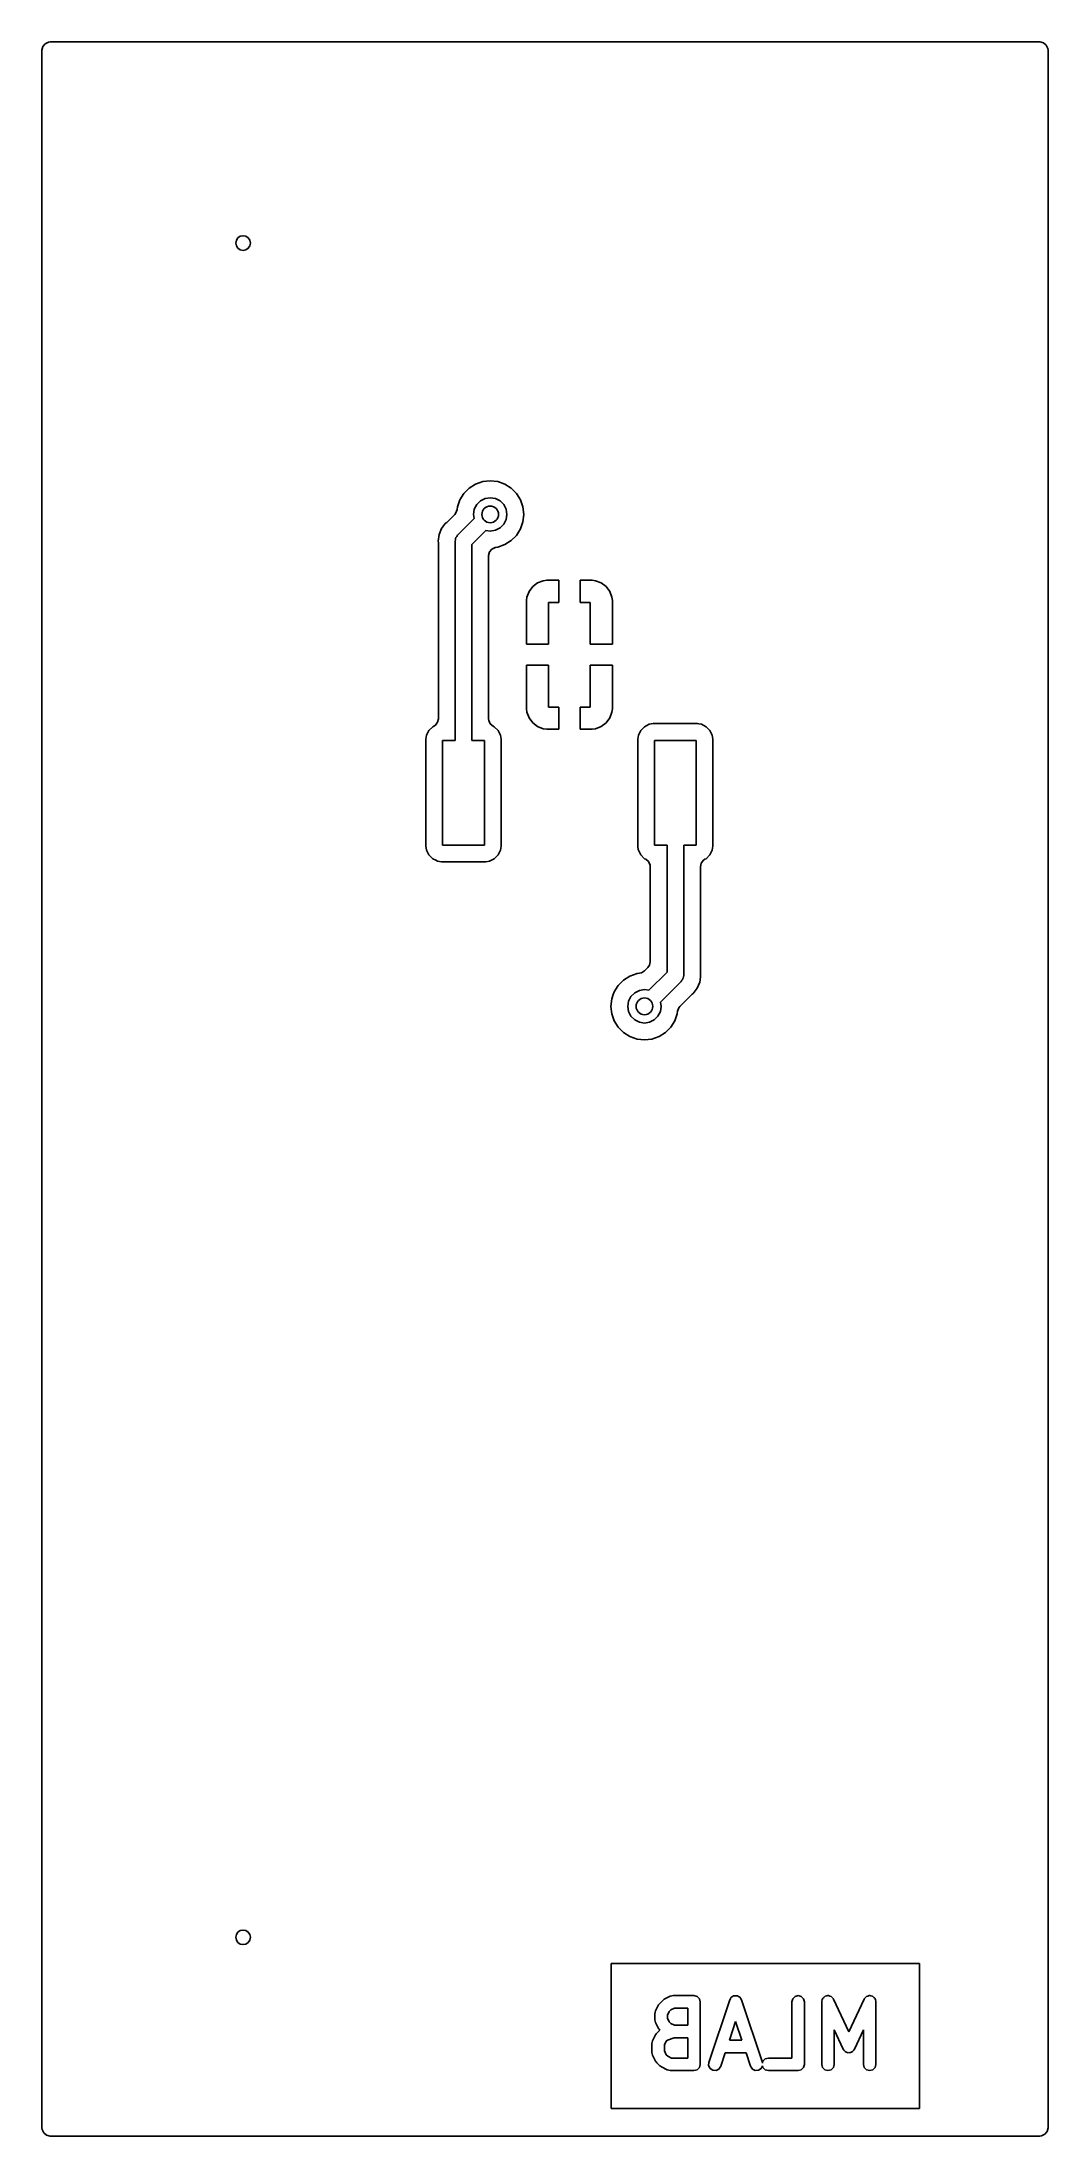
# Model space of a CAD drawing. Extents: x -0.19 to 0.76, y -1.79 to 0.19.
import ezdxf

# ---------------------------------------------------------------- set-up
doc = ezdxf.new("R2010")
doc.units = 0
doc.header["$MEASUREMENT"] = 0
doc.layers.add('BLACK', color=7, linetype='CONTINUOUS')

msp = doc.modelspace()

# ---------------------------------------------------------------- linework, layer by layer
at = {"layer": 'BLACK', "linetype": 'CONTINUOUS'}
for p, q in [((-0.18998, 0.182146), (-0.189204, 0.185545)), ((-0.18998, -0.5697), (-0.18998, 0.182146)), ((-0.189204, 0.185545), (-0.18703, 0.188271)), ((-0.18703, 0.188271), (-0.183889, 0.189784)), ((-0.183889, 0.189784), (-0.182146, 0.18998)), ((-0.182146, 0.18998), (0.752146, 0.18998)), ((0.752146, 0.18998), (0.755545, 0.189204)), ((0.755545, 0.189204), (0.758271, 0.18703)), ((0.758271, 0.18703), (0.759784, 0.183889)), ((0.759784, 0.183889), (0.75998, 0.182146)), ((0.75998, 0.182146), (0.75998, -1.77992)), ((0.208465, -0.23648), (0.204686, -0.242493)), ((0.213486, -0.231458), (0.208465, -0.23648)), ((0.2195, -0.22768), (0.213486, -0.231458)), ((0.226203, -0.225334), (0.2195, -0.22768)), ((0.2195, -0.22768), (0.2195, -0.22768)), ((0.233261, -0.224539), (0.226203, -0.225334)), ((0.226203, -0.225334), (0.226203, -0.225334)), ((0.226203, -0.225334), (0.226203, -0.225334)), ((0.240318, -0.225334), (0.233261, -0.224539)), ((0.247021, -0.22768), (0.240318, -0.225334)), ((0.240318, -0.225334), (0.240318, -0.225334)), ((0.240318, -0.225334), (0.240318, -0.225334)), ((0.253035, -0.231458), (0.247021, -0.22768)), ((0.247021, -0.22768), (0.247021, -0.22768)), ((0.247021, -0.22768), (0.247021, -0.22768)), ((0.258056, -0.23648), (0.253035, -0.231458)), ((0.253035, -0.231458), (0.253035, -0.231458)), ((0.253035, -0.231458), (0.253035, -0.231458)), ((0.258057, -0.23648), (0.258056, -0.23648)), ((0.258056, -0.23648), (0.258056, -0.23648)), ((0.261835, -0.242493), (0.258057, -0.23648)), ((0.199825, -0.256255), (0.192624, -0.263456)), ((0.200919, -0.254883), (0.199825, -0.256255)), ((0.202071, -0.251592), (0.200919, -0.254883)), ((0.202341, -0.249197), (0.202071, -0.251592)), ((0.204686, -0.242493), (0.202341, -0.249197)), ((0.202341, -0.249197), (0.202341, -0.249197)), ((0.204686, -0.242493), (0.204686, -0.242493)), ((0.217513, -0.256254), (0.218283, -0.251388)), ((0.218143, -0.260236), (0.217513, -0.256254)), ((0.218283, -0.251388), (0.22052, -0.246998)), ((0.22052, -0.246998), (0.224004, -0.243514)), ((0.224004, -0.243514), (0.228394, -0.241277)), ((0.228394, -0.241277), (0.233261, -0.240506)), ((0.233261, -0.240506), (0.238127, -0.241277)), ((0.238127, -0.241277), (0.242517, -0.243514)), ((0.242517, -0.243514), (0.246001, -0.246998)), ((0.246001, -0.246998), (0.248238, -0.251388)), ((0.248238, -0.251388), (0.249009, -0.256254)), ((0.249009, -0.256254), (0.248238, -0.261121)), ((0.264181, -0.249197), (0.261835, -0.242493)), ((0.264976, -0.256254), (0.264181, -0.249197)), ((0.264181, -0.263311), (0.264976, -0.256254)), ((0.185031, -0.275279), (0.184218, -0.281451)), ((0.187413, -0.269528), (0.185031, -0.275279)), ((0.185031, -0.275279), (0.185031, -0.275279)), ((0.190251, -0.265829), (0.187413, -0.269528)), ((0.187413, -0.269528), (0.187413, -0.269528)), ((0.191202, -0.264589), (0.190251, -0.265829)), ((0.192239, -0.263794), (0.191202, -0.264589)), ((0.192624, -0.263456), (0.192239, -0.263794)), ((0.201793, -0.277002), (0.202496, -0.275883)), ((0.202496, -0.275883), (0.218143, -0.260236)), ((0.229279, -0.271371), (0.215938, -0.284712)), ((0.233261, -0.272002), (0.229279, -0.271371)), ((0.238127, -0.271231), (0.233261, -0.272002)), ((0.242517, -0.268995), (0.238127, -0.271231)), ((0.246001, -0.265511), (0.242517, -0.268995)), ((0.248238, -0.261121), (0.246001, -0.265511)), ((0.253035, -0.28105), (0.258057, -0.276028)), ((0.258057, -0.276028), (0.261835, -0.270015)), ((0.261835, -0.270015), (0.264181, -0.263311)), ((0.184218, -0.281451), (0.184389, -0.282746)), ((0.184389, -0.282746), (0.184422, -0.283258)), ((0.184422, -0.283258), (0.184422, -0.449158)), ((0.20019, -0.281451), (0.200484, -0.280163)), ((0.20019, -0.46964), (0.20019, -0.281451)), ((0.200484, -0.280163), (0.200632, -0.27885)), ((0.200632, -0.27885), (0.20087, -0.278471)), ((0.20087, -0.278471), (0.20097, -0.278035)), ((0.20097, -0.278035), (0.201793, -0.277002)), ((0.215938, -0.284712), (0.215938, -0.46964)), ((0.231706, -0.295146), (0.232481, -0.291747)), ((0.231706, -0.378734), (0.231706, -0.295146)), ((0.232481, -0.291747), (0.234655, -0.289021)), ((0.234655, -0.289021), (0.237797, -0.287508)), ((0.237797, -0.287508), (0.238663, -0.287361)), ((0.238663, -0.287361), (0.240318, -0.287174)), ((0.240318, -0.287174), (0.247021, -0.284828)), ((0.247021, -0.284828), (0.253035, -0.28105)), ((0.267915, -0.334338), (0.267513, -0.337691)), ((0.270019, -0.329002), (0.267915, -0.334338)), ((0.27002, -0.329002), (0.270019, -0.329002)), ((0.273485, -0.324432), (0.27002, -0.329002)), ((0.278056, -0.320966), (0.273485, -0.324432)), ((0.273485, -0.324432), (0.273485, -0.324432)), ((0.283392, -0.318861), (0.278056, -0.320966)), ((0.278056, -0.320966), (0.278056, -0.320966)), ((0.286745, -0.318459), (0.283392, -0.318861)), ((0.298064, -0.318459), (0.286745, -0.318459)), ((0.298064, -0.339325), (0.298064, -0.318459)), ((0.329383, -0.318459), (0.318064, -0.318459)), ((0.318064, -0.318459), (0.318064, -0.339325)), ((0.332736, -0.318861), (0.329383, -0.318459)), ((0.338072, -0.320966), (0.332736, -0.318861)), ((0.342642, -0.324432), (0.338072, -0.320966)), ((0.338072, -0.320966), (0.338072, -0.320966)), ((0.346108, -0.329002), (0.342642, -0.324432)), ((0.342642, -0.324432), (0.342642, -0.324432)), ((0.348212, -0.334338), (0.346108, -0.329002)), ((0.346108, -0.329002), (0.346108, -0.329002)), ((0.348615, -0.337691), (0.348212, -0.334338)), ((0.267513, -0.337691), (0.267513, -0.378734)), ((0.288379, -0.378734), (0.288379, -0.339325)), ((0.288379, -0.339325), (0.298064, -0.339325)), ((0.318064, -0.339325), (0.327749, -0.339325)), ((0.327749, -0.339325), (0.327749, -0.378734)), ((0.348615, -0.378734), (0.348615, -0.337691)), ((0.231706, -0.398734), (0.231706, -0.378734)), ((0.267513, -0.378734), (0.288379, -0.378734)), ((0.327749, -0.378734), (0.348615, -0.378734)), ((0.231706, -0.449158), (0.231706, -0.398734)), ((0.288379, -0.398734), (0.267513, -0.398734)), ((0.267513, -0.398734), (0.267513, -0.439778)), ((0.288379, -0.438144), (0.288379, -0.398734)), ((0.348615, -0.398734), (0.327749, -0.398734)), ((0.327749, -0.398734), (0.327749, -0.438144)), ((0.348615, -0.439778), (0.348615, -0.398734)), ((0.183646, -0.452558), (0.181472, -0.455284)), ((0.184422, -0.449158), (0.183646, -0.452558)), ((0.231865, -0.45073), (0.231706, -0.449158)), ((0.233307, -0.453904), (0.231865, -0.45073)), ((0.235983, -0.456139), (0.233307, -0.453904)), ((0.267513, -0.439778), (0.267915, -0.443131)), ((0.267915, -0.443131), (0.270019, -0.448467)), ((0.270019, -0.448467), (0.27002, -0.448467)), ((0.27002, -0.448467), (0.273485, -0.453037)), ((0.273485, -0.453037), (0.273485, -0.453037)), ((0.273485, -0.453037), (0.278056, -0.456503)), ((0.298064, -0.438144), (0.288379, -0.438144)), ((0.298064, -0.45901), (0.298064, -0.438144)), ((0.327749, -0.438144), (0.318064, -0.438144)), ((0.318064, -0.438144), (0.318064, -0.45901)), ((0.338072, -0.456503), (0.342642, -0.453037)), ((0.342642, -0.453037), (0.346108, -0.448467)), ((0.342642, -0.453037), (0.342642, -0.453037)), ((0.346108, -0.448467), (0.348212, -0.443131)), ((0.346108, -0.448467), (0.346108, -0.448467)), ((0.348212, -0.443131), (0.348615, -0.439778)), ((0.383445, -0.454457), (0.378995, -0.456725)), ((0.383446, -0.454457), (0.383445, -0.454457)), ((0.387138, -0.453872), (0.383446, -0.454457)), ((0.42899, -0.453872), (0.387138, -0.453872)), ((0.430104, -0.454049), (0.42899, -0.453872)), ((0.42899, -0.453872), (0.42899, -0.453872)), ((0.432682, -0.454457), (0.430104, -0.454049)), ((0.437132, -0.456725), (0.432682, -0.454457)), ((0.432682, -0.454457), (0.432682, -0.454457)), ((0.432682, -0.454457), (0.432682, -0.454457)), ((0.432682, -0.454457), (0.432682, -0.454457)), ((0.173196, -0.464707), (0.172611, -0.468399)), ((0.172611, -0.468399), (0.172611, -0.5697)), ((0.175463, -0.460256), (0.173196, -0.464707)), ((0.173196, -0.464707), (0.173196, -0.464707)), ((0.178995, -0.456725), (0.175463, -0.460256)), ((0.180144, -0.456139), (0.178995, -0.456725)), ((0.178995, -0.456725), (0.178995, -0.456725)), ((0.181472, -0.455284), (0.180144, -0.456139)), ((0.188379, -0.568459), (0.188379, -0.46964)), ((0.188379, -0.46964), (0.20019, -0.46964)), ((0.215938, -0.46964), (0.227749, -0.46964)), ((0.227749, -0.46964), (0.227749, -0.568459)), ((0.237132, -0.456725), (0.235983, -0.456139)), ((0.240664, -0.460256), (0.237132, -0.456725)), ((0.237132, -0.456725), (0.237132, -0.456725)), ((0.242932, -0.464707), (0.240664, -0.460256)), ((0.240664, -0.460256), (0.240664, -0.460256)), ((0.240664, -0.460256), (0.240664, -0.460256)), ((0.243517, -0.468399), (0.242932, -0.464707)), ((0.243517, -0.5697), (0.243517, -0.468399)), ((0.278056, -0.456503), (0.278056, -0.456503)), ((0.278056, -0.456503), (0.283392, -0.458607)), ((0.283392, -0.458607), (0.286745, -0.45901)), ((0.286745, -0.45901), (0.298064, -0.45901)), ((0.318064, -0.45901), (0.329383, -0.45901)), ((0.329383, -0.45901), (0.332736, -0.458607)), ((0.332736, -0.458607), (0.338072, -0.456503)), ((0.338072, -0.456503), (0.338072, -0.456503)), ((0.373196, -0.464707), (0.372611, -0.468399)), ((0.372611, -0.468399), (0.372611, -0.5697)), ((0.375463, -0.460256), (0.373196, -0.464707)), ((0.373196, -0.464707), (0.373196, -0.464707)), ((0.378995, -0.456725), (0.375463, -0.460256)), ((0.388379, -0.568459), (0.388379, -0.46964)), ((0.388379, -0.46964), (0.427749, -0.46964)), ((0.427749, -0.46964), (0.427749, -0.568459)), ((0.440664, -0.460256), (0.437132, -0.456725)), ((0.442932, -0.464707), (0.440664, -0.460256)), ((0.440664, -0.460256), (0.440664, -0.460256)), ((0.440664, -0.460256), (0.440664, -0.460256)), ((0.443517, -0.468399), (0.442932, -0.464707)), ((0.443517, -0.5697), (0.443517, -0.468399)), ((-0.18998, -0.720821), (-0.18998, -0.5697)), ((0.172611, -0.5697), (0.173116, -0.572887)), ((0.173116, -0.572887), (0.173196, -0.573392)), ((0.173196, -0.573392), (0.173196, -0.573392)), ((0.173196, -0.573392), (0.173196, -0.573392)), ((0.173196, -0.573392), (0.175463, -0.577842)), ((0.227749, -0.568459), (0.188379, -0.568459)), ((0.240664, -0.577842), (0.242932, -0.573392)), ((0.242932, -0.573392), (0.243517, -0.5697)), ((0.372611, -0.5697), (0.373116, -0.572887)), ((0.373116, -0.572887), (0.373196, -0.573392)), ((0.373196, -0.573392), (0.373196, -0.573392)), ((0.373196, -0.573392), (0.373196, -0.573392)), ((0.373196, -0.573392), (0.375463, -0.577842)), ((0.40019, -0.568459), (0.388379, -0.568459)), ((0.40019, -0.688426), (0.40019, -0.568459)), ((0.427749, -0.568459), (0.415938, -0.568459)), ((0.415938, -0.568459), (0.415938, -0.691687)), ((0.440664, -0.577842), (0.442932, -0.573392)), ((0.442932, -0.573392), (0.443517, -0.5697)), ((0.175463, -0.577842), (0.178995, -0.581374)), ((0.178995, -0.581374), (0.181823, -0.582815)), ((0.181823, -0.582815), (0.183446, -0.583642)), ((0.183446, -0.583642), (0.187138, -0.584227)), ((0.187138, -0.584227), (0.22899, -0.584226)), ((0.22899, -0.584226), (0.232682, -0.583642)), ((0.232682, -0.583642), (0.237132, -0.581374)), ((0.237132, -0.581374), (0.240664, -0.577842)), ((0.375463, -0.577842), (0.378995, -0.581374)), ((0.378995, -0.581374), (0.378995, -0.581374)), ((0.378995, -0.581374), (0.378995, -0.581374)), ((0.378995, -0.581374), (0.380144, -0.58196)), ((0.380144, -0.58196), (0.382821, -0.584194)), ((0.382821, -0.584194), (0.384263, -0.587369)), ((0.384263, -0.587369), (0.384422, -0.58894)), ((0.384422, -0.58894), (0.384422, -0.678649)), ((0.431706, -0.58894), (0.432481, -0.585541)), ((0.431706, -0.68988), (0.431706, -0.58894)), ((0.432481, -0.585541), (0.434655, -0.582815)), ((0.434655, -0.582815), (0.435983, -0.58196)), ((0.435983, -0.58196), (0.437132, -0.581374)), ((0.437132, -0.581374), (0.440664, -0.577842)), ((0.371873, -0.689901), (0.365169, -0.692247)), ((0.374268, -0.689631), (0.371873, -0.689901)), ((0.371873, -0.689901), (0.371873, -0.689901)), ((0.375978, -0.689241), (0.374268, -0.689631)), ((0.378931, -0.687386), (0.375978, -0.689241)), ((0.382127, -0.684189), (0.378931, -0.687386)), ((0.383646, -0.682049), (0.382127, -0.684189)), ((0.382912, -0.705704), (0.40019, -0.688426)), ((0.384422, -0.678649), (0.383646, -0.682049)), ((0.415938, -0.691687), (0.415644, -0.692975)), ((0.431739, -0.690392), (0.431706, -0.68988)), ((0.431706, -0.693237), (0.43191, -0.691687)), ((0.43191, -0.691687), (0.431739, -0.690392)), ((0.349438, -0.709682), (0.34801, -0.713764)), ((0.350356, -0.70706), (0.349438, -0.709682)), ((0.354134, -0.701047), (0.350356, -0.70706)), ((0.350356, -0.70706), (0.350356, -0.70706)), ((0.359156, -0.696025), (0.354134, -0.701047)), ((0.365169, -0.692247), (0.359156, -0.696025)), ((0.363953, -0.715955), (0.36619, -0.711565)), ((0.365169, -0.692247), (0.365169, -0.692247)), ((0.36619, -0.711565), (0.369674, -0.708081)), ((0.369674, -0.708081), (0.374064, -0.705844)), ((0.374064, -0.705844), (0.37893, -0.705073)), ((0.37893, -0.705073), (0.382912, -0.705704)), ((0.413632, -0.697255), (0.394047, -0.716839)), ((0.412365, -0.72082), (0.423504, -0.709682)), ((0.414334, -0.696136), (0.413632, -0.697255)), ((0.415158, -0.695104), (0.414334, -0.696136)), ((0.415258, -0.694667), (0.415158, -0.695104)), ((0.415496, -0.694288), (0.415258, -0.694667)), ((0.415644, -0.692975), (0.415496, -0.694288)), ((0.423504, -0.709682), (0.423889, -0.709344)), ((0.423889, -0.709344), (0.424925, -0.708549)), ((0.424925, -0.708549), (0.428715, -0.70361)), ((0.428715, -0.70361), (0.431097, -0.697859)), ((0.431097, -0.697859), (0.431706, -0.693237)), ((-0.18998, -1.62477), (-0.18998, -0.720821)), ((0.34801, -0.713764), (0.347215, -0.720821)), ((0.347215, -0.720821), (0.34801, -0.727878)), ((0.34801, -0.727878), (0.34801, -0.727878)), ((0.34801, -0.727878), (0.34801, -0.727878)), ((0.34801, -0.727878), (0.350356, -0.734582)), ((0.363182, -0.720821), (0.363953, -0.715955)), ((0.363953, -0.725687), (0.363182, -0.720821)), ((0.36619, -0.730077), (0.363953, -0.725687)), ((0.369674, -0.733561), (0.36619, -0.730077)), ((0.39167, -0.730077), (0.388186, -0.733561)), ((0.393907, -0.725687), (0.39167, -0.730077)), ((0.394678, -0.720821), (0.393907, -0.725687)), ((0.394047, -0.716839), (0.394678, -0.720821)), ((0.407504, -0.734582), (0.40985, -0.727878)), ((0.40985, -0.727878), (0.41012, -0.725483)), ((0.41012, -0.725483), (0.411271, -0.722192)), ((0.411271, -0.722192), (0.412365, -0.72082)), ((0.350356, -0.734582), (0.350356, -0.734582)), ((0.350356, -0.734582), (0.354134, -0.740595)), ((0.354134, -0.740595), (0.359156, -0.745617)), ((0.359156, -0.745617), (0.359156, -0.745617)), ((0.359156, -0.745617), (0.359156, -0.745617)), ((0.359156, -0.745617), (0.365169, -0.749395)), ((0.365169, -0.749395), (0.371873, -0.751741)), ((0.374064, -0.735798), (0.369674, -0.733561)), ((0.37893, -0.736569), (0.374064, -0.735798)), ((0.383796, -0.735798), (0.37893, -0.736569)), ((0.388186, -0.733561), (0.383796, -0.735798)), ((0.385987, -0.751741), (0.392691, -0.749395)), ((0.392691, -0.749395), (0.398704, -0.745617)), ((0.398704, -0.745617), (0.403726, -0.740595)), ((0.403726, -0.740595), (0.407504, -0.734582)), ((0.371873, -0.751741), (0.37893, -0.752536)), ((0.37893, -0.752536), (0.385987, -0.751741)), ((-0.18998, -1.77992), (-0.18998, -1.62477)), ((0.638652, -1.62477), (0.347555, -1.62477)), ((0.347555, -1.62477), (0.347555, -1.76176)), ((0.638652, -1.76176), (0.638652, -1.62477)), ((0.393314, -1.66236), (0.396126, -1.65955)), ((0.396126, -1.65955), (0.39695, -1.65907)), ((0.39695, -1.65907), (0.397661, -1.65844)), ((0.397661, -1.65844), (0.403286, -1.65563)), ((0.403286, -1.65563), (0.404616, -1.65536)), ((0.404616, -1.65536), (0.405927, -1.65501)), ((0.405927, -1.65501), (0.425612, -1.65501)), ((0.425612, -1.65501), (0.428564, -1.6558)), ((0.428564, -1.6558), (0.430726, -1.65796)), ((0.430726, -1.65796), (0.431517, -1.66091)), ((0.431517, -1.66091), (0.431517, -1.71997)), ((0.439694, -1.7181), (0.459379, -1.65905)), ((0.459379, -1.65905), (0.460033, -1.65806)), ((0.460033, -1.65806), (0.460563, -1.65699)), ((0.460563, -1.65699), (0.460864, -1.6568)), ((0.460864, -1.6568), (0.461064, -1.65649)), ((0.461064, -1.65649), (0.462125, -1.65596)), ((0.462125, -1.65596), (0.463114, -1.65531)), ((0.463114, -1.65531), (0.463475, -1.65529)), ((0.463475, -1.65529), (0.463798, -1.65513)), ((0.463798, -1.65513), (0.464982, -1.6552)), ((0.464982, -1.6552), (0.466166, -1.65513)), ((0.466166, -1.65513), (0.466489, -1.65529)), ((0.466489, -1.65529), (0.466849, -1.65531)), ((0.466849, -1.65531), (0.467839, -1.65596)), ((0.467839, -1.65596), (0.4689, -1.65649)), ((0.4689, -1.65649), (0.469099, -1.6568)), ((0.469099, -1.6568), (0.4694, -1.65699)), ((0.4694, -1.65699), (0.469931, -1.65806)), ((0.469931, -1.65806), (0.470584, -1.65905)), ((0.470584, -1.65905), (0.490269, -1.7181)), ((0.518131, -1.66091), (0.518922, -1.65796)), ((0.518131, -1.71406), (0.518131, -1.66091)), ((0.518922, -1.65796), (0.521084, -1.6558)), ((0.521084, -1.6558), (0.524037, -1.65501)), ((0.524037, -1.65501), (0.52699, -1.6558)), ((0.52699, -1.6558), (0.529151, -1.65796)), ((0.529151, -1.65796), (0.529942, -1.66091)), ((0.529942, -1.66091), (0.529942, -1.71997)), ((0.546253, -1.66091), (0.546321, -1.66066)), ((0.546253, -1.71997), (0.546253, -1.66091)), ((0.546275, -1.6604), (0.546713, -1.6592)), ((0.546321, -1.66066), (0.546275, -1.6604)), ((0.546713, -1.6592), (0.547044, -1.65796)), ((0.547044, -1.65796), (0.54723, -1.65777)), ((0.54723, -1.65777), (0.54732, -1.65753)), ((0.54732, -1.65753), (0.5483, -1.6567)), ((0.5483, -1.6567), (0.549206, -1.6558)), ((0.549206, -1.6558), (0.54946, -1.65573)), ((0.54946, -1.65573), (0.549661, -1.65556)), ((0.549661, -1.65556), (0.550922, -1.65534)), ((0.550922, -1.65534), (0.552158, -1.65501)), ((0.552158, -1.65501), (0.552412, -1.65508)), ((0.552412, -1.65508), (0.552671, -1.65503)), ((0.552671, -1.65503), (0.553874, -1.65547)), ((0.553874, -1.65547), (0.555111, -1.6558)), ((0.555111, -1.6558), (0.555297, -1.65598)), ((0.555297, -1.65598), (0.555544, -1.65607)), ((0.555544, -1.65607), (0.556367, -1.65705)), ((0.556367, -1.65705), (0.557273, -1.65796)), ((0.557273, -1.65796), (0.557341, -1.65821)), ((0.557341, -1.65821), (0.55751, -1.65842)), ((0.55751, -1.65842), (0.571843, -1.68913)), ((0.571843, -1.68913), (0.586177, -1.65842)), ((0.586177, -1.65842), (0.586346, -1.65821)), ((0.586346, -1.65821), (0.586414, -1.65796)), ((0.586414, -1.65796), (0.587319, -1.65705)), ((0.587319, -1.65705), (0.588143, -1.65607)), ((0.588143, -1.65607), (0.58839, -1.65598)), ((0.58839, -1.65598), (0.588576, -1.6558)), ((0.588576, -1.6558), (0.589812, -1.65547)), ((0.589812, -1.65547), (0.591015, -1.65503)), ((0.591015, -1.65503), (0.591274, -1.65508)), ((0.591274, -1.65508), (0.591528, -1.65501)), ((0.591528, -1.65501), (0.592765, -1.65534)), ((0.592765, -1.65534), (0.594026, -1.65556)), ((0.594026, -1.65556), (0.594227, -1.65573)), ((0.594227, -1.65573), (0.594481, -1.6558)), ((0.594481, -1.6558), (0.595386, -1.6567)), ((0.595386, -1.6567), (0.596367, -1.65753)), ((0.596367, -1.65753), (0.596457, -1.65777)), ((0.596457, -1.65777), (0.596643, -1.65796)), ((0.596643, -1.65796), (0.596974, -1.6592)), ((0.596974, -1.6592), (0.597412, -1.6604)), ((0.597412, -1.6604), (0.597366, -1.66066)), ((0.597366, -1.66066), (0.597434, -1.66091)), ((0.597434, -1.66091), (0.597434, -1.71997)), ((0.388772, -1.67216), (0.389124, -1.67085)), ((0.388772, -1.67779), (0.388772, -1.67216)), ((0.389124, -1.6791), (0.388772, -1.67779)), ((0.389124, -1.67085), (0.389396, -1.66952)), ((0.389396, -1.68043), (0.389124, -1.6791)), ((0.389396, -1.66952), (0.392208, -1.6639)), ((0.392208, -1.68605), (0.389396, -1.68043)), ((0.392208, -1.6639), (0.392839, -1.66318)), ((0.392839, -1.66318), (0.393314, -1.66236)), ((0.402344, -1.67004), (0.400583, -1.67356)), ((0.400583, -1.67356), (0.400583, -1.67639)), ((0.400583, -1.67639), (0.402344, -1.67991)), ((0.4038, -1.66858), (0.402344, -1.67004)), ((0.402344, -1.67991), (0.4038, -1.68137)), ((0.407321, -1.66682), (0.4038, -1.66858)), ((0.419706, -1.66682), (0.407321, -1.66682)), ((0.419706, -1.68313), (0.419706, -1.66682)), ((0.464982, -1.67959), (0.459114, -1.69719)), ((0.470849, -1.69719), (0.464982, -1.67959)), ((0.38596, -1.70028), (0.386312, -1.69897)), ((0.38596, -1.70872), (0.38596, -1.70028)), ((0.386312, -1.69897), (0.386584, -1.69764)), ((0.386584, -1.69764), (0.389396, -1.69202)), ((0.389396, -1.69202), (0.390027, -1.69131)), ((0.390027, -1.69131), (0.390502, -1.69048)), ((0.390502, -1.69048), (0.393314, -1.68767)), ((0.392839, -1.68676), (0.392208, -1.68605)), ((0.393314, -1.68759), (0.392839, -1.68676)), ((0.393368, -1.68764), (0.393314, -1.68759)), ((0.393314, -1.68767), (0.393368, -1.68764)), ((0.399531, -1.69816), (0.397771, -1.70168)), ((0.40068, -1.69701), (0.399531, -1.69816)), ((0.406885, -1.69494), (0.40068, -1.69701)), ((0.4038, -1.68137), (0.407321, -1.68313)), ((0.419706, -1.69494), (0.406885, -1.69494)), ((0.407321, -1.68313), (0.419706, -1.68313)), ((0.419706, -1.71406), (0.419706, -1.69494)), ((0.459114, -1.69719), (0.470849, -1.69719)), ((0.566492, -1.70559), (0.558064, -1.68753)), ((0.558064, -1.68753), (0.558064, -1.71997)), ((0.585623, -1.68753), (0.577195, -1.70559)), ((0.585623, -1.71997), (0.585623, -1.68753)), ((0.386312, -1.71003), (0.38596, -1.70872)), ((0.386584, -1.71136), (0.386312, -1.71003)), ((0.389396, -1.71698), (0.386584, -1.71136)), ((0.390027, -1.7177), (0.389396, -1.71698)), ((0.390502, -1.71852), (0.390027, -1.7177)), ((0.393314, -1.72133), (0.390502, -1.71852)), ((0.397771, -1.70168), (0.397771, -1.70733)), ((0.397771, -1.70733), (0.399531, -1.71085)), ((0.399531, -1.71085), (0.400988, -1.7123)), ((0.400988, -1.7123), (0.404509, -1.71406)), ((0.404509, -1.71406), (0.419706, -1.71406)), ((0.431517, -1.71997), (0.430726, -1.72292)), ((0.439511, -1.72115), (0.439694, -1.7181)), ((0.455177, -1.709), (0.450899, -1.72184)), ((0.474786, -1.709), (0.455177, -1.709)), ((0.479064, -1.72184), (0.474786, -1.709)), ((0.490269, -1.7181), (0.490313, -1.71884)), ((0.490313, -1.71884), (0.490801, -1.71702)), ((0.490801, -1.71702), (0.492963, -1.71485)), ((0.492963, -1.71485), (0.495915, -1.71406)), ((0.495915, -1.71406), (0.518131, -1.71406)), ((0.529942, -1.71997), (0.529151, -1.72292)), ((0.547044, -1.72292), (0.546253, -1.71997)), ((0.558064, -1.71997), (0.557273, -1.72292)), ((0.566827, -1.70599), (0.566492, -1.70559)), ((0.567005, -1.70648), (0.566827, -1.70599)), ((0.567794, -1.70714), (0.567005, -1.70648)), ((0.568458, -1.70793), (0.567794, -1.70714)), ((0.568947, -1.70811), (0.568458, -1.70793)), ((0.569346, -1.70845), (0.568947, -1.70811)), ((0.570361, -1.70863), (0.569346, -1.70845)), ((0.57133, -1.70898), (0.570361, -1.70863)), ((0.571843, -1.70889), (0.57133, -1.70898)), ((0.572356, -1.70898), (0.571843, -1.70889)), ((0.573325, -1.70863), (0.572356, -1.70898)), ((0.574341, -1.70845), (0.573325, -1.70863)), ((0.57474, -1.70811), (0.574341, -1.70845)), ((0.575229, -1.70793), (0.57474, -1.70811)), ((0.575892, -1.70714), (0.575229, -1.70793)), ((0.576682, -1.70648), (0.575892, -1.70714)), ((0.57686, -1.70599), (0.576682, -1.70648)), ((0.577195, -1.70559), (0.57686, -1.70599)), ((0.586414, -1.72292), (0.585623, -1.71997)), ((0.597434, -1.71997), (0.596643, -1.72292)), ((0.394138, -1.72181), (0.393314, -1.72133)), ((0.394849, -1.72244), (0.394138, -1.72181)), ((0.400473, -1.72525), (0.394849, -1.72244)), ((0.401803, -1.72552), (0.400473, -1.72525)), ((0.403114, -1.72587), (0.401803, -1.72552)), ((0.425612, -1.72587), (0.403114, -1.72587)), ((0.428564, -1.72508), (0.425612, -1.72587)), ((0.430726, -1.72292), (0.428564, -1.72508)), ((0.440878, -1.72389), (0.439511, -1.72115)), ((0.443429, -1.72557), (0.440878, -1.72389)), ((0.446481, -1.72575), (0.443429, -1.72557)), ((0.449215, -1.72439), (0.446481, -1.72575)), ((0.450899, -1.72184), (0.449215, -1.72439)), ((0.480749, -1.72439), (0.479064, -1.72184)), ((0.483483, -1.72575), (0.480749, -1.72439)), ((0.486534, -1.72557), (0.483483, -1.72575)), ((0.489085, -1.72389), (0.486534, -1.72557)), ((0.490371, -1.72131), (0.489085, -1.72389)), ((0.490801, -1.72292), (0.490371, -1.72131)), ((0.492963, -1.72508), (0.490801, -1.72292)), ((0.495915, -1.72587), (0.492963, -1.72508)), ((0.524037, -1.72587), (0.495915, -1.72587)), ((0.52699, -1.72508), (0.524037, -1.72587)), ((0.529151, -1.72292), (0.52699, -1.72508)), ((0.549206, -1.72508), (0.547044, -1.72292)), ((0.552158, -1.72587), (0.549206, -1.72508)), ((0.555111, -1.72508), (0.552158, -1.72587)), ((0.557273, -1.72292), (0.555111, -1.72508)), ((0.588576, -1.72508), (0.586414, -1.72292)), ((0.591528, -1.72587), (0.588576, -1.72508)), ((0.594481, -1.72508), (0.591528, -1.72587)), ((0.596643, -1.72292), (0.594481, -1.72508)), ((-0.189784, -1.78166), (-0.18998, -1.77992)), ((0.347555, -1.76176), (0.638652, -1.76176)), ((0.75998, -1.77992), (0.759204, -1.78331)), ((-0.188271, -1.7848), (-0.189784, -1.78166)), ((-0.185545, -1.78697), (-0.188271, -1.7848)), ((-0.182146, -1.78775), (-0.185545, -1.78697)), ((0.752146, -1.78775), (-0.182146, -1.78775)), ((0.753889, -1.78755), (0.752146, -1.78775)), ((0.75703, -1.78604), (0.753889, -1.78755)), ((0.759204, -1.78331), (0.75703, -1.78604))]:
    msp.add_line(p, q, dxfattribs=at)
at = {"layer": 'BLACK'}
for centre, radius in [((0, 0), 0.00689), ((0.233261, -0.256254), 0.007874), ((0.37893, -0.720821), 0.007874), ((0, -1.6), 0.00689)]:
    msp.add_circle(centre, radius, dxfattribs=at)

doc.saveas('drawing.dxf')
